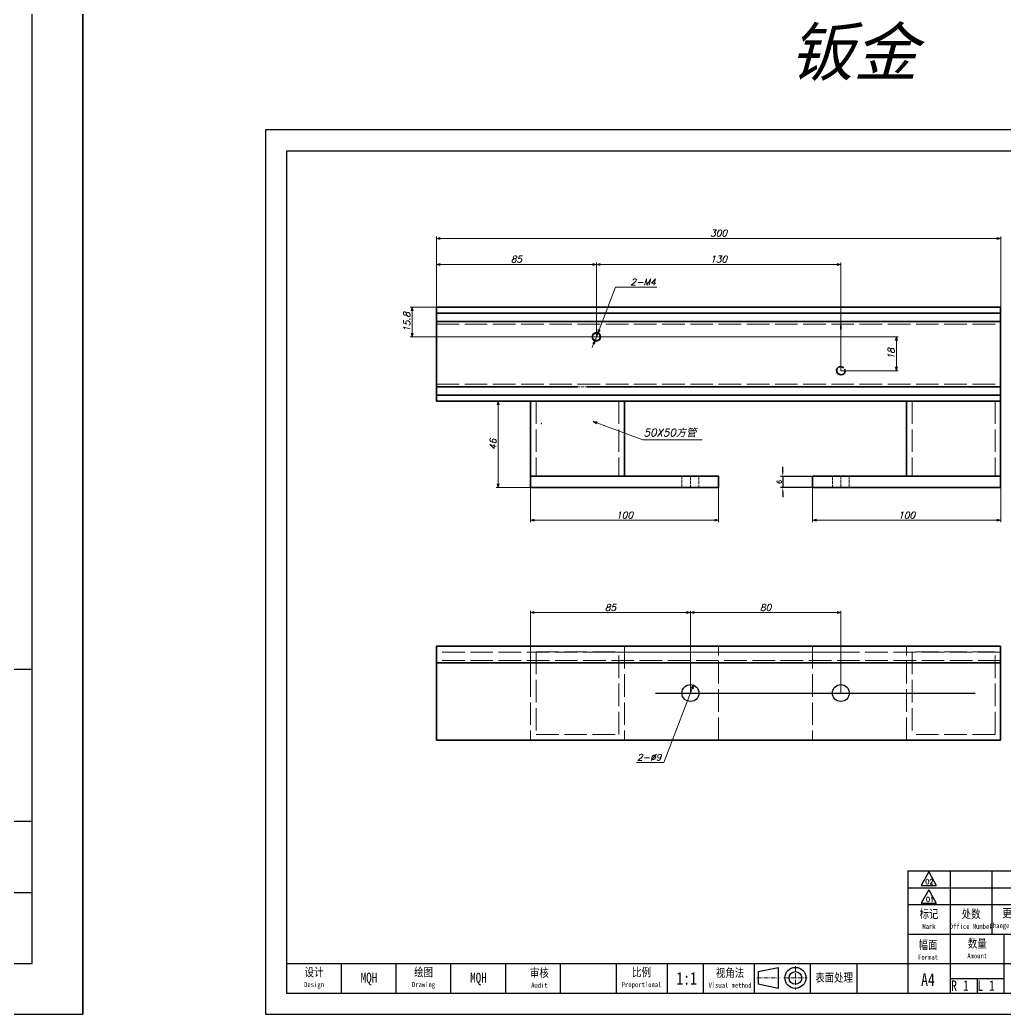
# Model space of a CAD drawing. Header units: millimetres. Extents: x -207971 to -130891, y -1492 to 21465.
# Drawn here: x -201428 to -200904, y 19398 to 19927 of the extents above; entities that cross this region are included whole.
import ezdxf

# ---------------------------------------------------------------- set-up
doc = ezdxf.new("R2010")
doc.units = ezdxf.units.MM
doc.linetypes.add('DASHDOT', pattern=[18.5, 12, -3, 0.5, -3])
doc.linetypes.add('DASHED', pattern=[15, 12, -3])
doc.layers.add('Dim', color=3, linetype='Continuous')
for name, color, linetype, lineweight in [('标注线', 3, 'Continuous', 25), ('细实线', 4, 'Continuous', 25), ('细点划线', 1, 'DASHDOT', 20)]:
    doc.layers.add(name, color=color, linetype=linetype, lineweight=lineweight)
doc.styles.add('DIM', font='romans.shx', dxfattribs={"width": 0.8, "oblique": 20, "bigfont": 'bigfont.shx'})
doc.styles.add('DIM_FONT', font='romans.shx', dxfattribs={"oblique": 15})
doc.styles.get("Standard").update_dxf_attribs({"font": 'txt', "bigfont": 'gbcbig.shx'})
doc.styles.add('宋体', font='', dxfattribs={"width": 0.8, "height": 5})
doc.styles.get('宋体').set_extended_font_data('SimSun')
doc.dimstyles.new('ISO-25', dxfattribs={"dimtxt": 2.5, "dimasz": 2.5, "dimexe": 1.25, "dimexo": 0.625, "dimtad": 1, "dimtxsty": 'Standard', "dimcen": 2.5, "dimadec": 0, "dimazin": 0, "dimtfac": 1, "dimtmove": 0, "dimatfit": 3, "dimfxl": 0, "dimarcsym": 0})
doc.dimstyles.new('KK3.5', dxfattribs={"dimtxt": 3.5, "dimasz": 2, "dimexe": 1, "dimexo": 0, "dimgap": 1, "dimtad": 1, "dimtoh": 1, "dimdec": 1, "dimdsep": 46, "dimtxsty": 'DIM_FONT', "dimblk": 'OPEN30', "dimcen": 0, "dimclrd": 3, "dimclre": 3, "dimclrt": 3, "dimazin": 2, "dimtfac": 1, "dimtdec": 1, "dimtmove": 0, "dimatfit": 3, "dimldrblk": 'OPEN30', "dimfxl": 0, "dimtolj": 1, "dimlwd": 20, "dimlwe": 20, "dimarcsym": 0})
doc.dimstyles.new('副本 KK4.0', dxfattribs={"dimtxt": 8, "dimasz": 2, "dimexe": 1, "dimexo": 0, "dimgap": 1, "dimtad": 1, "dimtoh": 1, "dimdec": 1, "dimdsep": 46, "dimtxsty": 'DIM', "dimblk": 'OPEN30', "dimcen": 0, "dimclrd": 3, "dimclre": 3, "dimclrt": 3, "dimazin": 2, "dimtfac": 1, "dimtdec": 1, "dimtmove": 0, "dimatfit": 3, "dimldrblk": 'OPEN30', "dimfxl": 0, "dimtolj": 1, "dimlwd": 20, "dimlwe": 20, "dimarcsym": 0})

# ---------------------------------------------------------------- blocks, each defined once
blk = doc.blocks.new('BZ-MQH')
for p, q in [((-213949.02, 20874.59), (-214275.72, 20874.59)), ((-214275.72, 20874.59), (-214275.72, 20643.59)), ((-213949.02, 20643.59), (-213949.02, 20874.59)), ((-213949.02, 20874.59), (-213949.02, 20643.59)), ((-213954.52, 20869.09), (-214270.22, 20869.09)), ((-214270.22, 20869.09), (-214270.22, 20649.09)), ((-213954.52, 20649.09), (-213954.52, 20869.09)), ((-214107.97, 20680.99), (-214107.97, 20664.49)), ((-214102.53, 20680.75), (-214104.48, 20677.22)), ((-214102.53, 20680.75), (-214100.59, 20677.22)), ((-214104.48, 20677.22), (-214100.59, 20677.22)), ((-214102.53, 20676.07), (-214104.48, 20672.55)), ((-214102.53, 20676.07), (-214100.59, 20672.55)), ((-214104.48, 20672.55), (-214100.59, 20672.55)), ((-214107.97, 20664.49), (-214107.97, 20649.09)), ((-214270.22, 20656.79), (-214107.97, 20656.79)), ((-214255.92, 20649.09), (-214255.92, 20656.79)), ((-214241.62, 20649.09), (-214241.62, 20656.79)), ((-214227.32, 20649.09), (-214227.32, 20656.79)), ((-214213.02, 20649.09), (-214213.02, 20656.79)), ((-214198.72, 20649.09), (-214198.72, 20656.79)), ((-214170.76, 20649.09), (-214170.76, 20656.79)), ((-214161.32, 20649.09), (-214161.32, 20656.79)), ((-214148, 20649.09), (-214148, 20656.79)), ((-214121.3, 20656.79), (-214121.3, 20649.09)), ((-214270.22, 20649.09), (-213954.52, 20649.09)), ((-214275.72, 20643.59), (-213949.02, 20643.59))]:
    blk.add_line(p, q)
at = {"layer": '标注线'}
for p, q in [((-214107.97, 20680.99), (-213954.52, 20680.99)), ((-214096.97, 20680.99), (-214096.97, 20664.49)), ((-214085.97, 20664.49), (-214085.97, 20680.99)), ((-214107.97, 20676.59), (-214022.17, 20676.59)), ((-214107.97, 20672.19), (-214022.17, 20672.19)), ((-214107.97, 20664.49), (-213954.52, 20664.49)), ((-214096.97, 20664.49), (-214096.97, 20649.09)), ((-214082.91, 20664.49), (-214082.91, 20649.09)), ((-214082.91, 20664.49), (-214082.91, 20649.09)), ((-214184.2, 20656.79), (-214184.2, 20649.09)), ((-214137.26, 20656.79), (-214133.41, 20656.79)), ((-214133.41, 20649.09), (-214133.41, 20656.79)), ((-214107.97, 20656.79), (-213954.52, 20656.79)), ((-214096.97, 20652.94), (-214082.91, 20652.94)), ((-214089.78, 20649.09), (-214089.78, 20652.94))]:
    blk.add_line(p, q, dxfattribs=at)
at = {"layer": '细实线', "ltscale": 43.147169}
for p, q in [((-214147.11, 20654.71), (-214141.9, 20655.81)), ((-214141.9, 20655.81), (-214141.9, 20650.31)), ((-214147.11, 20654.71), (-214147.11, 20651.41)), ((-214141.88, 20650.31), (-214147.11, 20651.41))]:
    blk.add_line(p, q, dxfattribs=at)
for radius in [2.75, 1.65]:
    blk.add_circle((-214137.36, 20653.06), radius, dxfattribs=at)
at = {"layer": '细点划线', "ltscale": 0.1}
for p, q in [((-214137.36, 20656.12), (-214137.36, 20650.04)), ((-214147.45, 20653.06), (-214141.62, 20653.06)), ((-214140.4, 20653.06), (-214134.32, 20653.06))]:
    blk.add_line(p, q, dxfattribs=at)
at = {"char_height": 1.238, "width": 0.2114, "attachment_point": 1}
for s, insert in [('02', (-214103.42, 20678.82)), ('01', (-214103.27, 20674.19))]:
    blk.add_mtext(s, dxfattribs=dict(at, insert=insert))
at = {"layer": '标注线', "style": '宋体'}
for s, insert, char_height, width, attachment_point in [('标记\\P{\\H0.6x;Mark}', (-214102.47, 20668.34), 2.2, 11, 5), ('处数\\P{\\H0.6x;Office Number}', (-214091.47, 20668.34), 2.2, 11, 5), ('更改文件号\\P{\\H0.6x;Change the file number}', (-214077.17, 20668.34), 2.2, 17.6, 5), ('幅面\\P{\\H0.6x;Format}', (-214102.72, 20660.3), 2.2, 13.7944, 5), ('数量\\P{\\H0.6x;Amount}', (-214089.87, 20660.64), 2.2, 13.5797, 5), ('设计\\P{\\H0.6x;Design}', (-214263.07, 20652.94), 2.2, 14.3, 5), ('绘图\\P{\\H0.6x;Drawing}', (-214234.47, 20652.94), 2.2, 14.3, 5), ('审核\\P{\\H0.6x;Audit}', (-214204.22, 20652.94), 2.2, 14.674, 5), ('比例\\P{\\H0.6x;Proportional}', (-214177.53, 20652.94), 2.2, 13.5797, 5), ('视角法\\P{\\H0.6x;Visual method}', (-214154.43, 20652.94), 2.2, 13.7944, 5), ('表面处理', (-214127.25, 20653), 2.2, 13.7944, 5), ('R', (-214096.66, 20651.02), 2.75, 6.8356, 4), ('L', (-214089.78, 20651.02), 2.75, 6.875, 4)]:
    blk.add_mtext(s, dxfattribs=dict(at, insert=insert, char_height=char_height, width=width, attachment_point=attachment_point))
at = {"layer": '细实线', "char_height": 3.3, "width": 13.75, "attachment_point": 5, "style": '宋体'}
for s, insert in [('1:1', (-214165.76, 20652.9)), ('A4', (-214102.74, 20652.6)), ('A4', (-214102.74, 20652.6))]:
    blk.add_mtext(s, dxfattribs=dict(at, insert=insert))
blk = doc.blocks.new('_Open30')
at = {"color": 0, "linetype": 'ByBlock', "lineweight": -2}
for p, q in [((-1, 0.27), (0, 0)), ((0, 0), (-1, -0.27)), ((0, 0), (-1, 0))]:
    blk.add_line(p, q, dxfattribs=at)
blk = doc.blocks.new('*D139')
at = {"layer": 'Defpoints', "color": 0, "transparency": 16777216}
for p in [(-201120.66, 19759.91), (-201122.11, 19756.18)]:
    blk.add_point(p, dxfattribs=at)
at = {"layer": '标注线', "color": 3, "lineweight": 20, "transparency": 16777216}
for p, q in [((-201111.14, 19784.47), (-201119.94, 19761.77)), ((-201089.26, 19784.47), (-201111.14, 19784.47)), ((-201122.11, 19756.18), (-201120.66, 19759.91)), ((-201122.83, 19754.31), (-201123.55, 19752.45))]:
    blk.add_line(p, q, dxfattribs=at)
at = {"layer": '标注线', "color": 3, "lineweight": 20, "transparency": 16777216, "xscale": 2, "yscale": 2, "zscale": 2}
for p, rotation in [((-201120.66, 19759.91), 248.8143344906889), ((-201122.11, 19756.18), 68.81433449068888)]:
    blk.add_blockref('_Open30', p, dxfattribs=dict(at, rotation=rotation))
at = {"layer": '标注线', "color": 3, "transparency": 16777216, "insert": (-201096.5, 19787.22), "char_height": 3.5, "attachment_point": 5, "style": 'DIM_FONT'}
blk.add_mtext('\\A1;{\\Fromans,bigfont|c134;2-M4}', dxfattribs=at)
blk = doc.blocks.new('*D140')
at = {"layer": 'Defpoints', "color": 0, "transparency": 16777216}
for p in [(-201121.35, 19796.61), (-201206.38, 19758.13), (-201121.35, 19758.13)]:
    blk.add_point(p, dxfattribs=at)
at = {"layer": '标注线', "color": 3, "lineweight": 20, "transparency": 16777216}
for p, q in [((-201206.38, 19758.13), (-201206.38, 19797.61)), ((-201204.38, 19796.61), (-201123.35, 19796.61)), ((-201121.35, 19758.13), (-201121.35, 19797.61))]:
    blk.add_line(p, q, dxfattribs=at)
at = {"layer": '标注线', "color": 3, "lineweight": 20, "transparency": 16777216, "xscale": 2, "yscale": 2, "zscale": 2, "rotation": 180}
blk.add_blockref('_Open30', (-201206.38, 19796.61), dxfattribs=at)
at = {"layer": '标注线', "color": 3, "lineweight": 20, "transparency": 16777216, "xscale": 2, "yscale": 2, "zscale": 2}
blk.add_blockref('_Open30', (-201121.35, 19796.61), dxfattribs=at)
at = {"layer": '标注线', "color": 3, "transparency": 16777216, "insert": (-201163.87, 19799.36), "char_height": 3.5, "attachment_point": 5, "style": 'DIM_FONT'}
blk.add_mtext('\\A1;85', dxfattribs=at)
blk = doc.blocks.new('*D104')
at = {"layer": 'Defpoints', "color": 0, "transparency": 16777216}
for p in [(-200991.38, 19796.61), (-201121.35, 19785.65), (-200991.38, 19740.04)]:
    blk.add_point(p, dxfattribs=at)
at = {"layer": '标注线', "color": 3, "lineweight": 20, "transparency": 16777216}
for p, q in [((-201121.35, 19785.65), (-201121.35, 19797.61)), ((-201119.35, 19796.61), (-200993.38, 19796.61)), ((-200991.38, 19740.04), (-200991.38, 19797.61))]:
    blk.add_line(p, q, dxfattribs=at)
at = {"layer": '标注线', "color": 3, "lineweight": 20, "transparency": 16777216, "xscale": 2, "yscale": 2, "zscale": 2, "rotation": 180}
blk.add_blockref('_Open30', (-201121.35, 19796.61), dxfattribs=at)
at = {"layer": '标注线', "color": 3, "lineweight": 20, "transparency": 16777216, "xscale": 2, "yscale": 2, "zscale": 2}
blk.add_blockref('_Open30', (-200991.38, 19796.61), dxfattribs=at)
at = {"layer": '标注线', "color": 3, "transparency": 16777216, "insert": (-201056.37, 19799.36), "char_height": 3.5, "attachment_point": 5, "style": 'DIM_FONT'}
blk.add_mtext('\\A1;130', dxfattribs=at)
blk = doc.blocks.new('*D141')
at = {"layer": 'Defpoints', "color": 0, "transparency": 16777216}
for p in [(-200906.38, 19810.44), (-201206.38, 19777.87), (-200906.38, 19755.56)]:
    blk.add_point(p, dxfattribs=at)
at = {"layer": '标注线', "color": 3, "lineweight": 20, "transparency": 16777216}
for p, q in [((-201206.38, 19777.87), (-201206.38, 19811.44)), ((-201204.38, 19810.44), (-200908.38, 19810.44)), ((-200906.38, 19755.56), (-200906.38, 19811.44))]:
    blk.add_line(p, q, dxfattribs=at)
at = {"layer": '标注线', "color": 3, "lineweight": 20, "transparency": 16777216, "xscale": 2, "yscale": 2, "zscale": 2, "rotation": 180}
blk.add_blockref('_Open30', (-201206.38, 19810.44), dxfattribs=at)
at = {"layer": '标注线', "color": 3, "lineweight": 20, "transparency": 16777216, "xscale": 2, "yscale": 2, "zscale": 2}
blk.add_blockref('_Open30', (-200906.38, 19810.44), dxfattribs=at)
at = {"layer": '标注线', "color": 3, "transparency": 16777216, "insert": (-201056.38, 19813.19), "char_height": 3.5, "attachment_point": 5, "style": 'DIM_FONT'}
blk.add_mtext('\\A1;300', dxfattribs=at)
blk = doc.blocks.new('*D142')
at = {"layer": 'Defpoints', "color": 0, "transparency": 16777216}
for p in [(-201175.93, 19773.84), (-201219.38, 19758.04), (-201121.38, 19758.04)]:
    blk.add_point(p, dxfattribs=at)
at = {"layer": '标注线', "color": 3, "lineweight": 20, "transparency": 16777216}
for p, q in [((-201175.93, 19773.84), (-201220.38, 19773.84)), ((-201219.38, 19771.84), (-201219.38, 19760.04)), ((-201121.38, 19758.04), (-201220.38, 19758.04))]:
    blk.add_line(p, q, dxfattribs=at)
at = {"layer": '标注线', "color": 3, "lineweight": 20, "transparency": 16777216, "xscale": 2, "yscale": 2, "zscale": 2}
for p, rotation in [((-201219.38, 19773.84), 90), ((-201219.38, 19758.04), 270)]:
    blk.add_blockref('_Open30', p, dxfattribs=dict(at, rotation=rotation))
at = {"layer": '标注线', "color": 3, "transparency": 16777216, "insert": (-201222.13, 19765.94), "char_height": 3.5, "attachment_point": 5, "rotation": 90, "style": 'DIM_FONT'}
blk.add_mtext('\\A1;15.8', dxfattribs=at)
blk = doc.blocks.new('*D105')
at = {"layer": 'Defpoints', "color": 0, "transparency": 16777216}
for p in [(-201145.51, 19758.04), (-200991.38, 19740.04), (-200961.86, 19740.04)]:
    blk.add_point(p, dxfattribs=at)
at = {"layer": '标注线', "color": 3, "lineweight": 20, "transparency": 16777216}
for p, q in [((-201145.51, 19758.04), (-200960.86, 19758.04)), ((-200961.86, 19756.04), (-200961.86, 19742.04)), ((-200991.38, 19740.04), (-200960.86, 19740.04))]:
    blk.add_line(p, q, dxfattribs=at)
at = {"layer": '标注线', "color": 3, "lineweight": 20, "transparency": 16777216, "xscale": 2, "yscale": 2, "zscale": 2}
for p, rotation in [((-200961.86, 19758.04), 90), ((-200961.86, 19740.04), 270)]:
    blk.add_blockref('_Open30', p, dxfattribs=dict(at, rotation=rotation))
at = {"layer": '标注线', "color": 3, "transparency": 16777216, "insert": (-200964.61, 19749.04), "char_height": 3.5, "attachment_point": 5, "rotation": 90, "style": 'DIM_FONT'}
blk.add_mtext('\\A1;18', dxfattribs=at)
blk = doc.blocks.new('*D146')
at = {"layer": 'Defpoints', "color": 0, "transparency": 16777216}
for p in [(-201156.38, 19677.84), (-201056.38, 19677.84), (-201056.38, 19660.45)]:
    blk.add_point(p, dxfattribs=at)
at = {"layer": '标注线', "color": 3, "lineweight": 20, "transparency": 16777216}
for p, q in [((-201156.38, 19677.84), (-201156.38, 19659.45)), ((-201056.38, 19677.84), (-201056.38, 19659.45)), ((-201154.38, 19660.45), (-201058.38, 19660.45))]:
    blk.add_line(p, q, dxfattribs=at)
at = {"layer": '标注线', "color": 3, "lineweight": 20, "transparency": 16777216, "xscale": 2, "yscale": 2, "zscale": 2, "rotation": 180}
blk.add_blockref('_Open30', (-201156.38, 19660.45), dxfattribs=at)
at = {"layer": '标注线', "color": 3, "lineweight": 20, "transparency": 16777216, "xscale": 2, "yscale": 2, "zscale": 2}
blk.add_blockref('_Open30', (-201056.38, 19660.45), dxfattribs=at)
at = {"layer": '标注线', "color": 3, "transparency": 16777216, "insert": (-201106.38, 19663.2), "char_height": 3.5, "attachment_point": 5, "style": 'DIM_FONT'}
blk.add_mtext('\\A1;100', dxfattribs=at)
blk = doc.blocks.new('*D147')
at = {"layer": 'Defpoints', "color": 0, "transparency": 16777216}
for p in [(-201173.59, 19723.84), (-201168.43, 19723.84), (-201149.34, 19677.84)]:
    blk.add_point(p, dxfattribs=at)
at = {"layer": '标注线', "color": 3, "lineweight": 20, "transparency": 16777216}
for p, q in [((-201168.43, 19723.84), (-201174.59, 19723.84)), ((-201173.59, 19679.84), (-201173.59, 19721.84)), ((-201149.34, 19677.84), (-201174.59, 19677.84))]:
    blk.add_line(p, q, dxfattribs=at)
at = {"layer": '标注线', "color": 3, "lineweight": 20, "transparency": 16777216, "xscale": 2, "yscale": 2, "zscale": 2}
for p, rotation in [((-201173.59, 19723.84), 90), ((-201173.59, 19677.84), 270)]:
    blk.add_blockref('_Open30', p, dxfattribs=dict(at, rotation=rotation))
at = {"layer": '标注线', "color": 3, "transparency": 16777216, "insert": (-201176.34, 19700.84), "char_height": 3.5, "attachment_point": 5, "rotation": 90, "style": 'DIM_FONT'}
blk.add_mtext('\\A1;46', dxfattribs=at)
blk = doc.blocks.new('*D148')
at = {"layer": 'Defpoints', "color": 0, "transparency": 16777216}
for p in [(-201006.38, 19677.84), (-200906.38, 19677.84), (-200906.38, 19660.46)]:
    blk.add_point(p, dxfattribs=at)
at = {"layer": '标注线', "color": 3, "lineweight": 20, "transparency": 16777216}
for p, q in [((-201006.38, 19677.84), (-201006.38, 19659.46)), ((-200906.38, 19677.84), (-200906.38, 19659.46)), ((-201004.38, 19660.46), (-200908.38, 19660.46))]:
    blk.add_line(p, q, dxfattribs=at)
at = {"layer": '标注线', "color": 3, "lineweight": 20, "transparency": 16777216, "xscale": 2, "yscale": 2, "zscale": 2, "rotation": 180}
blk.add_blockref('_Open30', (-201006.38, 19660.46), dxfattribs=at)
at = {"layer": '标注线', "color": 3, "lineweight": 20, "transparency": 16777216, "xscale": 2, "yscale": 2, "zscale": 2}
blk.add_blockref('_Open30', (-200906.38, 19660.46), dxfattribs=at)
at = {"layer": '标注线', "color": 3, "transparency": 16777216, "insert": (-200956.38, 19663.21), "char_height": 3.5, "attachment_point": 5, "style": 'DIM_FONT'}
blk.add_mtext('\\A1;100', dxfattribs=at)
blk = doc.blocks.new('*D149')
at = {"layer": 'Defpoints', "color": 0, "transparency": 16777216}
for p in [(-200991.38, 19611.32), (-201071.38, 19568.54), (-200991.38, 19568.54)]:
    blk.add_point(p, dxfattribs=at)
at = {"layer": '标注线', "color": 3, "lineweight": 20, "transparency": 16777216}
for p, q in [((-201071.38, 19568.54), (-201071.38, 19612.32)), ((-201069.38, 19611.32), (-200993.38, 19611.32)), ((-200991.38, 19568.54), (-200991.38, 19612.32))]:
    blk.add_line(p, q, dxfattribs=at)
at = {"layer": '标注线', "color": 3, "lineweight": 20, "transparency": 16777216, "xscale": 2, "yscale": 2, "zscale": 2, "rotation": 180}
blk.add_blockref('_Open30', (-201071.38, 19611.32), dxfattribs=at)
at = {"layer": '标注线', "color": 3, "lineweight": 20, "transparency": 16777216, "xscale": 2, "yscale": 2, "zscale": 2}
blk.add_blockref('_Open30', (-200991.38, 19611.32), dxfattribs=at)
at = {"layer": '标注线', "color": 3, "transparency": 16777216, "insert": (-201031.38, 19614.07), "char_height": 3.5, "attachment_point": 5, "style": 'DIM_FONT'}
blk.add_mtext('\\A1;80', dxfattribs=at)
blk = doc.blocks.new('*D150')
at = {"layer": 'Defpoints', "color": 0, "transparency": 16777216}
for p in [(-201071.38, 19611.32), (-201071.38, 19601.58), (-201156.38, 19574.11)]:
    blk.add_point(p, dxfattribs=at)
at = {"layer": '标注线', "color": 3, "lineweight": 20, "transparency": 16777216}
for p, q in [((-201156.38, 19574.11), (-201156.38, 19612.32)), ((-201154.38, 19611.32), (-201073.38, 19611.32)), ((-201071.38, 19601.58), (-201071.38, 19612.32))]:
    blk.add_line(p, q, dxfattribs=at)
at = {"layer": '标注线', "color": 3, "lineweight": 20, "transparency": 16777216, "xscale": 2, "yscale": 2, "zscale": 2, "rotation": 180}
blk.add_blockref('_Open30', (-201156.38, 19611.32), dxfattribs=at)
at = {"layer": '标注线', "color": 3, "lineweight": 20, "transparency": 16777216, "xscale": 2, "yscale": 2, "zscale": 2}
blk.add_blockref('_Open30', (-201071.38, 19611.32), dxfattribs=at)
at = {"layer": '标注线', "color": 3, "transparency": 16777216, "insert": (-201113.88, 19614.07), "char_height": 3.5, "attachment_point": 5, "style": 'DIM_FONT'}
blk.add_mtext('\\A1;85', dxfattribs=at)
blk = doc.blocks.new('*D151')
at = {"layer": 'Defpoints', "color": 0, "transparency": 16777216}
for p in [(-201069.78, 19572.75), (-201072.99, 19564.34)]:
    blk.add_point(p, dxfattribs=at)
at = {"layer": '标注线', "color": 3, "lineweight": 20, "transparency": 16777216}
for p, q in [((-201085.48, 19531.6), (-201070.49, 19570.88)), ((-201100.12, 19531.6), (-201085.48, 19531.6))]:
    blk.add_line(p, q, dxfattribs=at)
at = {"layer": '标注线', "color": 3, "lineweight": 20, "transparency": 16777216, "xscale": 2, "yscale": 2, "zscale": 2, "rotation": 69.11641174209255}
blk.add_blockref('_Open30', (-201069.78, 19572.75), dxfattribs=at)
at = {"layer": '标注线', "color": 3, "transparency": 16777216, "insert": (-201093.3, 19534.35), "char_height": 3.5, "attachment_point": 5, "style": 'DIM_FONT'}
blk.add_mtext('\\A1;2-∅9', dxfattribs=at)
blk = doc.blocks.new('*D243')
at = {"layer": 'Defpoints', "color": 0, "transparency": 16777216}
for p in [(-201006.38, 19683.84), (-201022.24, 19677.84), (-201006.38, 19677.84)]:
    blk.add_point(p, dxfattribs=at)
at = {"layer": 'Dim', "color": 0, "lineweight": -2, "transparency": 16777216}
for p, q in [((-201022.24, 19686.34), (-201022.24, 19688.84)), ((-201007.01, 19683.84), (-201023.49, 19683.84)), ((-201022.24, 19683.84), (-201022.24, 19677.84)), ((-201007.01, 19677.84), (-201023.49, 19677.84)), ((-201022.24, 19675.34), (-201022.24, 19672.84))]:
    blk.add_line(p, q, dxfattribs=at)
at = {"layer": 'Dim', "color": 0, "transparency": 16777216}
for points in [[(-201022.66, 19686.34), (-201021.83, 19686.34), (-201022.24, 19683.84)], [(-201022.66, 19675.34), (-201021.83, 19675.34), (-201022.24, 19677.84)]]:
    blk.add_solid(points, dxfattribs=at)
at = {"layer": 'Dim', "color": 0, "transparency": 16777216, "insert": (-201024.12, 19680.84), "char_height": 2.5, "attachment_point": 5, "rotation": 90}
blk.add_mtext('6', dxfattribs=at)

msp = doc.modelspace()

# ---------------------------------------------------------------- linework, layer by layer
at = {"color": 7, "lineweight": 35}
for p, q in [((-201206.384, 19773.844), (-200906.384, 19773.844)), ((-201206.384, 19770.644), (-201206.384, 19773.844)), ((-200906.384, 19770.644), (-200906.384, 19773.844)), ((-201206.384, 19770.644), (-201206.384, 19770.041)), ((-201206.384, 19770.644), (-200906.384, 19770.644)), ((-201206.384, 19768.394), (-201206.384, 19770.041)), ((-201206.384, 19766.144), (-201206.384, 19768.394)), ((-200906.384, 19770.041), (-200906.384, 19770.644)), ((-200906.384, 19768.394), (-200906.384, 19770.041)), ((-200906.384, 19766.144), (-200906.384, 19768.394)), ((-201206.384, 19731.544), (-201206.384, 19766.144)), ((-200906.384, 19766.144), (-201206.384, 19766.144)), ((-200991.384, 19763.458), (-200991.384, 19764.044)), ((-200991.384, 19762.044), (-200991.384, 19763.458)), ((-200906.384, 19766.144), (-200906.384, 19731.544)), ((-201123.466, 19757.191), (-201122.821, 19756.312)), ((-201122.751, 19759.751), (-201123.28, 19759.223)), ((-201122.442, 19760.03), (-201123.253, 19759.298)), ((-201121.384, 19760.294), (-201122.473, 19760.003)), ((-201121.384, 19760.294), (-201122.442, 19760.03)), ((-201121.384, 19760.294), (-201119.794, 19759.635)), ((-201119.134, 19758.044), (-201119.794, 19759.635)), ((-201119.794, 19756.453), (-201119.134, 19758.044)), ((-201122.977, 19756.526), (-201122.286, 19756.119)), ((-201121.384, 19755.794), (-201122.821, 19756.312)), ((-201121.384, 19755.794), (-201119.794, 19756.453)), ((-200993.253, 19741.298), (-200993.622, 19740.271)), ((-200992.751, 19741.751), (-200993.28, 19741.223)), ((-200992.442, 19742.03), (-200993.253, 19741.298)), ((-200991.384, 19742.294), (-200992.473, 19742.003)), ((-200991.384, 19742.294), (-200992.442, 19742.03)), ((-200991.384, 19742.294), (-200989.948, 19741.777)), ((-200990.483, 19741.969), (-200989.792, 19741.563)), ((-200989.145, 19739.817), (-200989.301, 19740.897)), ((-200993.622, 19740.271), (-200993.466, 19739.191)), ((-200993.432, 19740.801), (-200993.606, 19740.152)), ((-200993.559, 19739.838), (-200993.192, 19738.817)), ((-200993.466, 19739.191), (-200992.821, 19738.312)), ((-200992.977, 19738.526), (-200992.286, 19738.119)), ((-200991.384, 19737.794), (-200992.821, 19738.312)), ((-200991.384, 19737.794), (-200990.296, 19738.086)), ((-200991.384, 19737.794), (-200990.325, 19738.059)), ((-200990.325, 19738.059), (-200989.516, 19738.791)), ((-200990.016, 19738.338), (-200989.489, 19738.866)), ((-200989.516, 19738.791), (-200989.145, 19739.817)), ((-200989.163, 19739.936), (-200989.337, 19739.288)), ((-201206.384, 19731.544), (-201131.501, 19731.544)), ((-201206.384, 19731.544), (-201206.384, 19729.294)), ((-201126.268, 19731.544), (-200906.384, 19731.544)), ((-200906.384, 19731.544), (-200906.384, 19729.294)), ((-201206.384, 19727.647), (-201206.384, 19729.294)), ((-201206.384, 19727.044), (-201206.384, 19727.647)), ((-201206.384, 19727.044), (-200906.384, 19727.044)), ((-201206.384, 19723.844), (-201206.384, 19727.044)), ((-200906.384, 19729.294), (-200906.384, 19727.647)), ((-200906.384, 19727.647), (-200906.384, 19727.044)), ((-200906.384, 19723.844), (-200906.384, 19727.044)), ((-201206.384, 19723.844), (-201156.384, 19723.844)), ((-201156.384, 19723.844), (-201156.384, 19683.844)), ((-201156.384, 19723.844), (-201106.384, 19723.844)), ((-201106.384, 19723.844), (-201106.384, 19683.844)), ((-201106.384, 19723.844), (-200956.384, 19723.844)), ((-200956.384, 19723.844), (-200906.384, 19723.844)), ((-200956.384, 19723.844), (-200956.384, 19683.844)), ((-200906.384, 19683.844), (-200906.384, 19723.844)), ((-201156.384, 19683.844), (-201106.384, 19683.844)), ((-201156.384, 19677.844), (-201156.384, 19683.844)), ((-201156.384, 19683.844), (-201056.384, 19683.844)), ((-201056.384, 19677.844), (-201056.384, 19683.844)), ((-201006.384, 19683.844), (-200906.384, 19683.844)), ((-201006.384, 19677.844), (-201006.384, 19683.844)), ((-200906.384, 19683.844), (-200956.384, 19683.844)), ((-200906.384, 19677.844), (-200906.384, 19683.844)), ((-201156.384, 19677.844), (-201056.384, 19677.844)), ((-201006.384, 19677.844), (-200906.384, 19677.844)), ((-201206.384, 19593.545), (-201206.384, 19592.86)), ((-201206.384, 19593.545), (-200906.384, 19593.545)), ((-201206.384, 19592.86), (-201206.384, 19590.909)), ((-200906.384, 19593.545), (-200906.384, 19592.86)), ((-200906.384, 19592.86), (-200906.384, 19590.909)), ((-201206.384, 19590.909), (-201206.384, 19587.989)), ((-201206.384, 19587.989), (-201206.384, 19584.545)), ((-200906.384, 19590.909), (-200906.384, 19587.989)), ((-200906.384, 19587.989), (-200906.384, 19584.545)), ((-201206.384, 19543.545), (-201206.384, 19584.545)), ((-201206.384, 19584.545), (-200906.384, 19584.545)), ((-200906.384, 19584.545), (-200906.384, 19543.545)), ((-201206.384, 19543.545), (-200906.384, 19543.545))]:
    msp.add_line(p, q, dxfattribs=at)
at = {"color": 2, "linetype": 'DASHED', "lineweight": 13}
for p, q in [((-201206.384, 19764.844), (-200906.384, 19764.844)), ((-201206.384, 19732.844), (-200906.384, 19732.844)), ((-201153.384, 19723.844), (-201153.384, 19683.844)), ((-201109.384, 19723.844), (-201109.384, 19683.844)), ((-200953.384, 19723.844), (-200953.384, 19683.844)), ((-200909.384, 19723.844), (-200909.384, 19683.844)), ((-201106.384, 19593.545), (-201156.384, 19593.545)), ((-201156.384, 19593.545), (-201156.384, 19543.545)), ((-201056.384, 19593.545), (-201156.384, 19593.545)), ((-201156.384, 19593.545), (-201156.384, 19543.545)), ((-201106.384, 19593.545), (-201106.384, 19543.545)), ((-201056.384, 19543.545), (-201056.384, 19593.545)), ((-200906.384, 19593.545), (-201006.384, 19593.545)), ((-201006.384, 19593.545), (-201006.384, 19543.545)), ((-200906.384, 19593.545), (-200956.384, 19593.545)), ((-200956.384, 19543.545), (-200956.384, 19593.545)), ((-200906.384, 19543.545), (-200906.384, 19593.545)), ((-200906.384, 19543.545), (-200906.384, 19593.545)), ((-200906.384, 19590.345), (-201206.384, 19590.345)), ((-201153.384, 19590.545), (-201109.384, 19590.545)), ((-201153.384, 19590.545), (-201153.384, 19546.545)), ((-200991.384, 19590.345), (-201121.384, 19590.345)), ((-201109.384, 19546.545), (-201109.384, 19590.545)), ((-200953.384, 19590.545), (-200953.384, 19546.545)), ((-200909.384, 19590.545), (-200953.384, 19590.545)), ((-200909.384, 19546.545), (-200909.384, 19590.545)), ((-200906.384, 19585.845), (-201206.384, 19585.845)), ((-201153.384, 19546.545), (-201109.384, 19546.545)), ((-200909.384, 19546.545), (-200953.384, 19546.545)), ((-201156.384, 19543.545), (-201106.384, 19543.545)), ((-201156.384, 19543.545), (-201056.384, 19543.545)), ((-201006.384, 19543.545), (-200906.384, 19543.545)), ((-200956.384, 19543.545), (-200906.384, 19543.545))]:
    msp.add_line(p, q, dxfattribs=at)
at = {"color": 2, "linetype": 'DASHED', "lineweight": 13, "ltscale": 0.025455}
msp.add_line((-201123.253, 19759.298), (-201122.509, 19759.993), dxfattribs=at)
at = {"color": 2, "linetype": 'DASHED', "lineweight": 13, "ltscale": 0.00559}
for p, q in [((-201123.192, 19756.817), (-201123.116, 19756.607)), ((-200993.192, 19738.817), (-200993.116, 19738.607))]:
    msp.add_line(p, q, dxfattribs=at)
at = {"color": 2, "linetype": 'DASHED', "lineweight": 13, "ltscale": 0.008565}
for p, q in [((-201122.509, 19759.993), (-201122.751, 19759.751)), ((-200992.509, 19741.993), (-200992.751, 19741.751)), ((-200990.259, 19738.096), (-200990.016, 19738.338))]:
    msp.add_line(p, q, dxfattribs=at)
at = {"color": 2, "linetype": 'DASHED', "lineweight": 13, "ltscale": 0.000912185}
for p, q in [((-201122.473, 19760.003), (-201122.509, 19759.993)), ((-200992.473, 19742.003), (-200992.509, 19741.993))]:
    msp.add_line(p, q, dxfattribs=at)
at = {"color": 2, "linetype": 'DASHED', "lineweight": 13, "ltscale": 0.010431}
for p, q in [((-201123.116, 19756.607), (-201122.821, 19756.312)), ((-200993.116, 19738.607), (-200992.821, 19738.312))]:
    msp.add_line(p, q, dxfattribs=at)
at = {"color": 2, "linetype": 'DASHED', "lineweight": 13, "ltscale": 0.004019}
for p, q in [((-201123.116, 19756.607), (-201122.977, 19756.526)), ((-200993.116, 19738.607), (-200992.977, 19738.526))]:
    msp.add_line(p, q, dxfattribs=at)
at = {"color": 2, "linetype": 'DASHED', "lineweight": 13, "ltscale": 0.028252}
for p, q in [((-201122.821, 19756.312), (-201121.798, 19755.833)), ((-200992.821, 19738.312), (-200991.798, 19737.833))]:
    msp.add_line(p, q, dxfattribs=at)
at = {"color": 2, "linetype": 'DASHED', "lineweight": 13, "ltscale": 0.014153}
for p, q in [((-201122.286, 19756.119), (-201121.798, 19755.833)), ((-200992.286, 19738.119), (-200991.798, 19737.833))]:
    msp.add_line(p, q, dxfattribs=at)
at = {"color": 2, "linetype": 'DASHED', "lineweight": 13, "ltscale": 0.009547}
for p, q in [((-200993.333, 19741.169), (-200993.432, 19740.801)), ((-200989.337, 19739.288), (-200989.436, 19738.919))]:
    msp.add_line(p, q, dxfattribs=at)
at = {"color": 2, "linetype": 'DASHED', "lineweight": 13, "ltscale": 0.001877}
for p, q in [((-200993.28, 19741.223), (-200993.333, 19741.169)), ((-200989.489, 19738.866), (-200989.436, 19738.919))]:
    msp.add_line(p, q, dxfattribs=at)
at = {"color": 2, "linetype": 'DASHED', "lineweight": 13, "ltscale": 0.027299}
msp.add_line((-200992.442, 19742.03), (-200993.253, 19741.298), dxfattribs=at)
at = {"color": 2, "linetype": 'DASHED', "lineweight": 13, "ltscale": 0.028208}
msp.add_line((-200989.948, 19741.777), (-200990.969, 19742.256), dxfattribs=at)
at = {"color": 2, "linetype": 'DASHED', "lineweight": 13, "ltscale": 0.014111}
msp.add_line((-200990.969, 19742.256), (-200990.483, 19741.969), dxfattribs=at)
at = {"color": 2, "linetype": 'DASHED', "lineweight": 13, "ltscale": 0.021732}
msp.add_line((-200989.301, 19740.897), (-200989.134, 19740.044), dxfattribs=at)
at = {"color": 2, "linetype": 'DASHED', "lineweight": 13, "ltscale": 0.005684}
msp.add_line((-200993.634, 19740.044), (-200993.622, 19740.271), dxfattribs=at)
at = {"color": 2, "linetype": 'DASHED', "lineweight": 13, "ltscale": 0.002786}
msp.add_line((-200993.606, 19740.152), (-200993.634, 19740.044), dxfattribs=at)
at = {"color": 2, "linetype": 'DASHED', "lineweight": 13, "ltscale": 0.005478}
for p, q in [((-200993.634, 19740.044), (-200993.559, 19739.838)), ((-200989.134, 19740.044), (-200989.208, 19740.25))]:
    msp.add_line(p, q, dxfattribs=at)
at = {"color": 2, "linetype": 'DASHED', "lineweight": 13, "ltscale": 0.027258}
msp.add_line((-200992.821, 19738.312), (-200993.466, 19739.191), dxfattribs=at)
at = {"color": 2, "linetype": 'DASHED', "lineweight": 13, "ltscale": 0.038197}
msp.add_line((-200991.384, 19737.794), (-200992.821, 19738.312), dxfattribs=at)
at = {"color": 2, "linetype": 'DASHED', "lineweight": 13, "ltscale": 0.00095932}
msp.add_line((-200990.296, 19738.086), (-200990.259, 19738.096), dxfattribs=at)
at = {"color": 2, "linetype": 'DASHED', "lineweight": 13, "ltscale": 0.025419}
msp.add_line((-200989.516, 19738.791), (-200990.259, 19738.096), dxfattribs=at)
at = {"color": 2, "linetype": 'DASHED', "lineweight": 13, "ltscale": 0.023598}
msp.add_line((-200989.145, 19739.817), (-200989.436, 19738.919), dxfattribs=at)
at = {"color": 2, "linetype": 'DASHED', "lineweight": 13, "ltscale": 0.002798}
msp.add_line((-200989.134, 19740.044), (-200989.163, 19739.936), dxfattribs=at)
at = {"color": 2, "linetype": 'DASHED', "lineweight": 13, "ltscale": 0.130811}
msp.add_line((-201131.501, 19731.544), (-201126.268, 19731.544), dxfattribs=at)
at = {"color": 2, "linetype": 'DASHED', "lineweight": 13, "ltscale": 0.013539}
msp.add_line((-201150.856, 19712.189), (-201150.473, 19711.806), dxfattribs=at)
at = {"color": 2, "linetype": 'DASHED', "lineweight": 13, "ltscale": 0.15}
for p, q in [((-201075.884, 19677.844), (-201075.884, 19683.844)), ((-201071.384, 19683.844), (-201071.384, 19677.844)), ((-201066.884, 19683.844), (-201066.884, 19677.844)), ((-200995.884, 19683.844), (-200995.884, 19677.844)), ((-200991.384, 19677.844), (-200991.384, 19683.844)), ((-200986.884, 19677.844), (-200986.884, 19683.844))]:
    msp.add_line(p, q, dxfattribs=at)
at = {"color": 2, "linetype": 'DASHED', "lineweight": 13, "ltscale": 0.016699}
msp.add_line((-201125.716, 19590.345), (-201126.384, 19590.345), dxfattribs=at)
at = {"color": 2, "linetype": 'DASHED', "lineweight": 13}
for centre, start, end in [((-201121.384, 19758.044), 118.06804, 269.99726), ((-200991.384, 19740.044), 120.00036, 202.277)]:
    msp.add_arc(centre, 2.25, start, end, dxfattribs=at)
at = {"layer": 'Dim'}
msp.add_line((-201089.881, 19568.545), (-200919.879, 19568.545), dxfattribs=at)
for centre in [(-201071.384, 19568.545), (-200991.383, 19568.545)]:
    msp.add_circle(centre, 4.5, dxfattribs=at)
at = {"layer": '标注线', "color": 2}
msp.add_circle((-201121.384, 19758.044), 2, dxfattribs=at)

# ---------------------------------------------------------------- block references
for p, xscale, yscale, zscale in [((848900.729, -81943.546), 4.909090908942744, 4.909090909088263, 4.909090909107234), ((235045.984, -22640.136), 2.036363636289025, 2.036363636361784, 2.036363636370408)]:
    msp.add_blockref('BZ-MQH', p, dxfattribs=dict(xscale=xscale, yscale=yscale, zscale=zscale))

# ---------------------------------------------------------------- texts
at = {"layer": '标注线', "color": 2, "attachment_point": 1, "style": 'DIM_FONT'}
for s, insert, char_height, width in [('{\\fSimSun|b0|i0|c134|p2;钣金}', (-201018.699, 19922.109), 25, 483.52432), ('50X50{\\fSimSun|b0|i0|c134|p2;方管}', (-201096.29, 19709.114), 4, 100.52106)]:
    msp.add_mtext(s, dxfattribs=dict(at, insert=insert, char_height=char_height, width=width))
at = {"layer": '细实线', "char_height": 5.376, "attachment_point": 5, "style": '宋体'}
for s, insert, width in [('MQH', (-201242.333, 19416.393), 32.256), ('MQH', (-201184.093, 19416.393), 32.256), ('1', (-200924.889, 19412.928), 22.4), ('1', (-200911.077, 19412.928), 22.4)]:
    msp.add_mtext(s, dxfattribs=dict(at, insert=insert, width=width))

# ---------------------------------------------------------------- dimensions: what is measured, and where the dimension line sits
at = {"layer": 'Dim'}
dim = msp.add_linear_dim(base=(-201022.243, 19677.844), p1=(-201006.384, 19683.844), p2=(-201006.384, 19677.844), angle=90, dimstyle='ISO-25', dxfattribs=at)
dim.commit()
dim.dimension.update_dxf_attribs({"geometry": '*D243', "text_midpoint": (-201024.118, 19680.844)})
at = {"layer": '标注线', "color": 2}
for base, p1, p2, picture, middle in [((-200906.384, 19810.437), (-201206.384, 19777.869), (-200906.384, 19755.558), '*D141', (-201056.384, 19813.187)), ((-201121.349, 19796.605), (-201206.384, 19758.132), (-201121.349, 19758.132), '*D140', (-201163.866, 19799.355)), ((-200991.384, 19796.605), (-201121.349, 19785.651), (-200991.384, 19740.044), '*D104', (-201056.366, 19799.355)), ((-201056.384, 19660.448), (-201156.384, 19677.844), (-201056.384, 19677.844), '*D146', (-201106.384, 19663.198)), ((-200906.384, 19660.46), (-201006.384, 19677.844), (-200906.384, 19677.844), '*D148', (-200956.384, 19663.21)), ((-201071.384, 19611.323), (-201156.384, 19574.115), (-201071.384, 19601.578), '*D150', (-201113.884, 19614.073)), ((-200991.383, 19611.323), (-201071.384, 19568.545), (-200991.383, 19568.545), '*D149', (-201031.383, 19614.073))]:
    dim = msp.add_linear_dim(base=base, p1=p1, p2=p2, dimstyle='KK3.5', dxfattribs=at)
    dim.commit()
    dim.dimension.update_dxf_attribs({"geometry": picture, "text_midpoint": middle})
for p1, p2, text, picture, middle in [((-201122.106, 19756.179), (-201120.661, 19759.909), '{\\Fromans,bigfont|c134;2-M4}', '*D139', (-201096.496, 19784.468)), ((-201072.988, 19564.34), (-201069.779, 19572.749), '2-<>', '*D151', (-201093.298, 19531.6))]:
    dim = msp.add_diameter_dim_2p(p1=p1, p2=p2, text=text, dimstyle='KK3.5', dxfattribs=at)
    dim.commit()
    dim.dimension.update_dxf_attribs({"geometry": picture, "text_midpoint": middle, "dimtype": 163})
dim = msp.add_linear_dim(base=(-201219.38, 19758.044), p1=(-201175.932, 19773.844), p2=(-201121.384, 19758.044), angle=90, dimstyle='KK3.5', dxfattribs=at)
dim.commit()
dim.dimension.update_dxf_attribs({"geometry": '*D142', "text_midpoint": (-201219.38, 19765.944), "dimtype": 160})
for base, p1, p2, picture, middle in [((-200961.86, 19740.044), (-201145.512, 19758.044), (-200991.384, 19740.044), '*D105', (-200964.61, 19749.044)), ((-201173.593, 19723.844), (-201149.337, 19677.844), (-201168.432, 19723.844), '*D147', (-201176.343, 19700.844))]:
    dim = msp.add_linear_dim(base=base, p1=p1, p2=p2, angle=90, dimstyle='KK3.5', dxfattribs=at)
    dim.commit()
    dim.dimension.update_dxf_attribs({"geometry": picture, "text_midpoint": middle})

# ---------------------------------------------------------------- leaders
msp.add_leader([(-201123.074, 19713.008), (-201096.674, 19703.241), (-201065.071, 19703.241)], dimstyle='副本 KK4.0', override={"dimgap": 1, "dimtad": 1}, dxfattribs=at)

doc.saveas('drawing.dxf')
